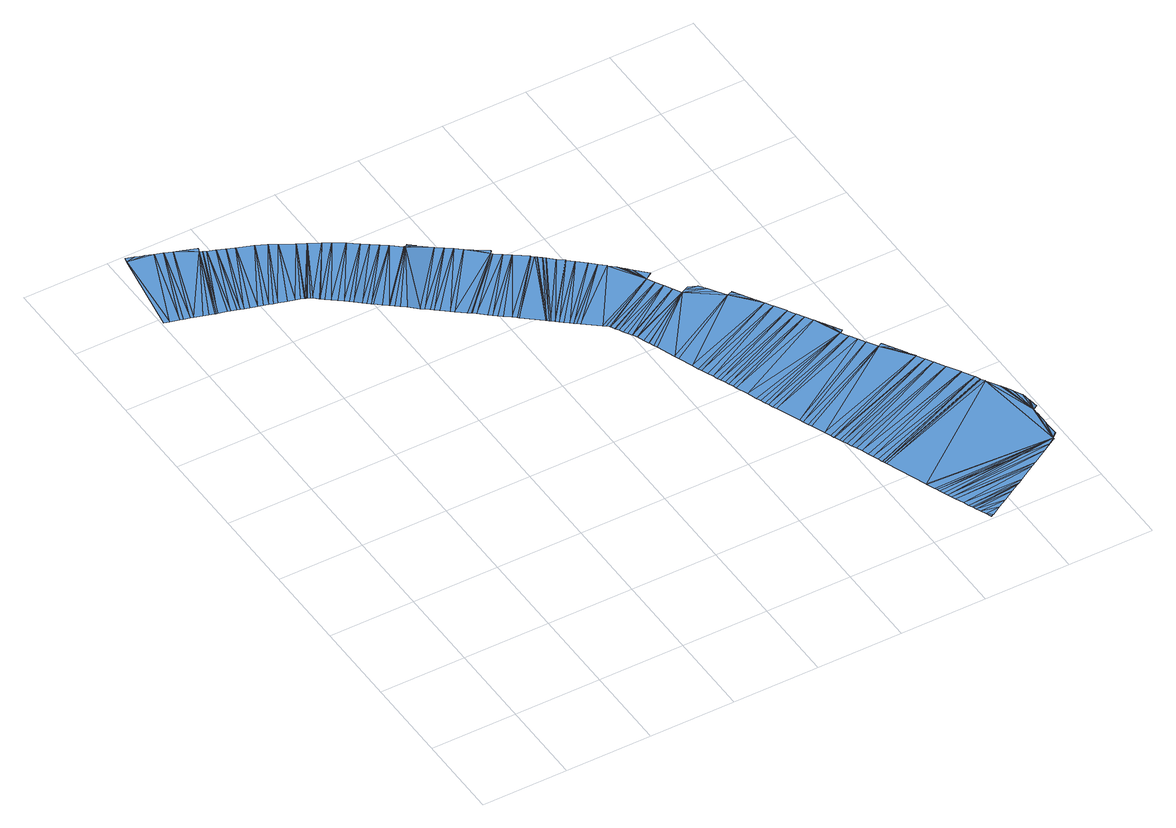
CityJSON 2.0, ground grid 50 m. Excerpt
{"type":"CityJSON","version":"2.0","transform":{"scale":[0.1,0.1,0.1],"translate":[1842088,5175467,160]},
"CityObjects":{
"waterbody1":{"type":"WaterBody","attributes":{"class":"unknow","usage":"unknow"},"geometry":[{"type":"MultiSurface","lod":"3","boundaries":[[[0,1,2]],[[1,3,4]],[[3,5,6]],[[2,1,4]],[[5,7,6]],[[8,2,9]],[[10,8,9]],[[9,2,11]],[[11,2,12]],[[7,13,14]],[[12,2,15]],[[4,3,16]],[[15,2,17]],[[16,3,6]],[[17,2,4]],[[13,18,19]],[[6,7,20]],[[18,21,19]],[[20,7,14]],[[21,22,19]],[[22,23,19]],[[23,24,25]],[[14,13,19]],[[24,26,27]],[[26,28,27]],[[28,29,30]],[[19,23,31]],[[31,23,25]],[[29,32,30]],[[25,24,27]],[[32,33,34]],[[35,14,19]],[[36,35,19]],[[27,28,37]],[[36,19,38]],[[37,28,30]],[[33,39,40]],[[36,38,41]],[[42,36,41]],[[39,43,40]],[[42,41,44]],[[30,32,45]],[[45,32,34]],[[34,33,46]],[[43,47,48]],[[46,33,40]],[[47,49,48]],[[49,50,51]],[[40,43,52]],[[50,53,51]],[[52,43,48]],[[53,54,55]],[[54,56,55]],[[48,49,57]],[[57,49,51]],[[51,53,58]],[[56,59,60]],[[58,53,55]],[[59,61,60]],[[61,62,60]],[[62,63,60]],[[63,64,65]],[[64,66,65]],[[66,67,65]],[[67,68,65]],[[55,56,69]],[[69,56,60]],[[68,70,71]],[[70,72,71]],[[72,73,71]],[[73,74,71]],[[60,63,75]],[[74,76,77]],[[75,63,65]],[[76,78,77]],[[65,68,79]],[[78,80,81]],[[80,82,81]],[[79,68,71]],[[71,74,83]],[[82,84,85]],[[83,74,77]],[[84,86,85]],[[86,87,88]],[[77,78,89]],[[89,78,81]],[[87,90,91]],[[90,92,91]],[[81,82,93]],[[92,94,95]],[[94,96,95]],[[93,82,85]],[[96,97,95]],[[85,86,98]],[[98,86,88]],[[97,99,100]],[[99,101,102]],[[88,87,103]],[[101,104,102]],[[103,87,91]],[[104,105,102]],[[105,106,102]],[[91,92,107]],[[107,92,95]],[[95,97,108]],[[108,97,100]],[[100,99,102]],[[106,109,110]],[[109,111,112]],[[111,113,112]],[[113,114,115]],[[114,116,115]],[[102,106,110]],[[116,117,118]],[[110,109,119]],[[119,109,112]],[[120,102,121]],[[122,120,121]],[[121,102,123]],[[117,124,125]],[[112,113,126]],[[124,127,125]],[[127,128,125]],[[126,113,115]],[[123,102,129]],[[128,130,131]],[[129,102,110]],[[115,116,132]],[[130,133,134]],[[132,116,118]],[[133,135,134]],[[135,136,137]],[[118,117,125]],[[136,138,137]],[[138,139,137]],[[125,128,140]],[[140,128,131]],[[139,141,142]],[[131,130,143]],[[141,144,142]],[[143,130,134]],[[144,145,146]],[[134,135,147]],[[147,135,137]],[[148,118,125]],[[145,149,150]],[[151,148,125]],[[149,152,153]],[[152,154,155]],[[151,125,156]],[[137,139,157]],[[154,158,159]],[[156,125,160]],[[157,139,142]],[[142,144,161]],[[161,144,146]],[[158,162,163]],[[162,164,165]],[[146,145,150]],[[164,166,165]],[[150,149,153]],[[153,152,155]],[[166,167,168]],[[155,154,169]],[[169,154,159]],[[167,170,171]],[[170,172,171]],[[159,158,173]],[[173,158,163]],[[174,146,175]],[[175,146,150]],[[172,176,177]],[[163,162,178]],[[179,150,180]],[[178,162,165]],[[180,150,153]],[[165,166,181]],[[181,166,168]],[[176,182,183]],[[182,184,183]],[[184,185,183]],[[185,186,183]],[[168,167,187]],[[186,188,189]],[[188,190,189]],[[190,191,189]],[[191,192,189]],[[187,167,171]],[[192,193,194]],[[193,195,194]],[[195,196,194]],[[196,197,194]],[[171,172,198]],[[197,199,200]],[[199,201,200]],[[198,172,177]],[[201,202,203]],[[202,204,203]],[[204,205,203]],[[205,206,203]],[[206,207,203]],[[207,208,203]],[[209,210,211]],[[210,212,211]],[[208,213,203]],[[209,211,214]],[[215,209,216]],[[177,176,183]],[[209,214,216]],[[183,186,217]],[[218,215,219]],[[217,186,189]],[[189,192,220]],[[220,192,194]],[[213,221,222]],[[223,224,225]],[[221,226,222]],[[194,197,227]],[[215,216,219]],[[227,197,200]],[[200,201,228]],[[228,201,203]],[[229,218,230]],[[231,229,232]],[[226,233,234]],[[233,235,234]],[[236,231,237]],[[238,177,183]],[[218,219,230]],[[235,239,240]],[[239,241,240]],[[242,238,183]],[[243,242,183]],[[244,236,245]],[[246,243,183]],[[247,246,183]],[[241,248,249]],[[248,250,249]],[[251,247,183]],[[252,183,253]],[[250,254,255]],[[252,251,183]],[[254,256,255]],[[256,257,258]],[[257,259,258]],[[224,260,261]],[[259,262,263]],[[203,213,222]],[[229,230,232]],[[252,253,264]],[[262,265,266]],[[265,267,266]],[[267,268,266]],[[264,253,269]],[[268,270,266]],[[270,271,272]],[[273,244,274]],[[271,275,272]],[[231,232,237]],[[260,276,277]],[[275,278,279]],[[280,273,281]],[[278,282,283]],[[236,237,245]],[[225,224,261]],[[282,284,285]],[[284,286,285]],[[286,287,285]],[[222,226,234]],[[288,203,289]],[[276,280,290]],[[291,292,293]],[[292,288,289]],[[294,291,293]],[[287,295,296]],[[295,297,296]],[[293,292,298]],[[297,299,300]],[[299,301,300]],[[301,302,300]],[[244,245,274]],[[298,292,303]],[[234,235,304]],[[304,235,240]],[[303,292,289]],[[289,203,305]],[[302,306,307]],[[306,308,307]],[[305,203,309]],[[240,241,310]],[[308,311,312]],[[311,313,312]],[[309,203,314]],[[310,241,249]],[[315,316,317]],[[316,318,317]],[[261,260,277]],[[314,203,222]],[[318,223,317]],[[249,250,319]],[[319,250,255]],[[313,320,321]],[[320,322,321]],[[255,256,323]],[[323,256,258]],[[273,274,281]],[[322,324,325]],[[324,326,325]],[[326,327,325]],[[327,328,325]],[[258,259,329]],[[328,330,331]],[[329,259,263]],[[330,315,332]],[[263,262,266]],[[266,270,333]],[[333,270,272]],[[223,225,317]],[[272,275,334]],[[334,275,279]],[[335,222,336]],[[336,222,337]],[[279,278,338]],[[280,281,290]],[[338,278,283]],[[339,335,336]],[[337,222,340]],[[283,282,341]],[[341,282,285]],[[340,222,342]],[[342,222,343]],[[277,276,344]],[[343,222,234]],[[276,290,344]],[[285,287,296]],[[296,297,345]],[[345,297,300]],[[225,261,317]],[[300,302,346]],[[346,302,307]],[[307,308,347]],[[347,308,312]],[[332,315,317]],[[312,313,348]],[[349,263,266]],[[348,313,321]],[[350,349,266]],[[351,350,266]],[[352,266,353]],[[352,351,266]],[[321,322,354]],[[354,322,325]],[[352,353,355]],[[261,277,317]],[[325,328,356]],[[356,328,331]],[[355,353,357]],[[331,330,358]],[[358,330,332]],[[277,344,317]],[[359,285,360]],[[344,290,361]],[[360,285,362]],[[363,359,360]],[[362,285,364]],[[364,285,365]],[[365,285,366]],[[366,285,367]],[[367,285,368]],[[368,285,296]],[[344,361,317]],[[361,369,317]],[[317,369,370]],[[371,372,373]],[[317,372,374]],[[374,372,371]],[[375,317,374]],[[376,317,375]],[[377,317,376]],[[378,317,377]],[[332,317,378]],[[379,332,378]],[[380,379,378]],[[381,380,378]],[[382,381,378]],[[383,382,378]],[[384,383,378]],[[378,385,386]],[[387,385,388]],[[386,385,387]],[[389,378,386]],[[384,378,390]],[[391,378,389]],[[390,378,391]]],"semantics":{"surfaces":[{"type":"WaterSurface"}],"values":[0,0,0,0,0,0,0,0,0,0,0,0,0,0,0,0,0,0,0,0,0,0,0,0,0,0,0,0,0,0,0,0,0,0,0,0,0,0,0,0,0,0,0,0,0,0,0,0,0,0,0,0,0,0,0,0,0,0,0,0,0,0,0,0,0,0,0,0,0,0,0,0,0,0,0,0,0,0,0,0,0,0,0,0,0,0,0,0,0,0,0,0,0,0,0,0,0,0,0,0,0,0,0,0,0,0,0,0,0,0,0,0,0,0,0,0,0,0,0,0,0,0,0,0,0,0,0,0,0,0,0,0,0,0,0,0,0,0,0,0,0,0,0,0,0,0,0,0,0,0,0,0,0,0,0,0,0,0,0,0,0,0,0,0,0,0,0,0,0,0,0,0,0,0,0,0,0,0,0,0,0,0,0,0,0,0,0,0,0,0,0,0,0,0,0,0,0,0,0,0,0,0,0,0,0,0,0,0,0,0,0,0,0,0,0,0,0,0,0,0,0,0,0,0,0,0,0,0,0,0,0,0,0,0,0,0,0,0,0,0,0,0,0,0,0,0,0,0,0,0,0,0,0,0,0,0,0,0,0,0,0,0,0,0,0,0,0,0,0,0,0,0,0,0,0,0,0,0,0,0,0,0,0,0,0,0,0,0,0,0,0,0,0,0,0,0,0,0,0,0,0,0,0,0,0,0,0,0,0,0,0,0,0,0,0,0,0,0,0,0,0,0,0,0,0,0,0,0,0,0,0,0,0,0,0,0,0,0,0,0,0,0,0,0,0,0,0,0,0,0,0,0,0,0,0,0,0,0,0,0,0,0,0,0,0,0,0,0,0,0,0,0,0,0,0,0,0,0,0,0,0,0,0,0,0,0,0,0,0,0,0,0,0,0]}}]}
},
"vertices":[
[5,3455,22],[35,3446,22],[84,3947,21],[87,3430,23],[233,3923,23],[104,3425,23],[280,3906,23],[139,3414,23],[92,3973,23],[137,3958,23],[92,3974,23],[139,3957,23],[184,3941,23],[156,3409,23],[327,3889,23],[186,3940,23],[279,3907,23],[231,3924,23],[202,3395,23],[440,3819,23],[326,3890,23],[232,3385,23],[262,3376,23],[268,3374,23],[276,3372,23],[456,3811,23],[325,3357,24],[474,3804,23],[343,3351,24],[372,3342,24],[521,3786,23],[455,3811,23],[391,3337,24],[410,3331,24],[568,3768,23],[373,3873,23],[374,3872,23],[519,3787,23],[440,3820,23],[439,3322,24],[614,3750,23],[449,3843,23],[447,3846,23],[477,3310,24],[449,3845,23],[566,3768,23],[613,3750,23],[506,3301,24],[706,3714,22],[534,3292,25],[557,3285,25],[768,3682,25],[703,3715,23],[578,3279,25],[626,3264,25],[812,3657,25],[666,3252,25],[766,3683,25],[810,3658,25],[693,3244,25],[893,3611,26],[711,3238,25],[712,3238,25],[717,3235,25],[721,3233,25],[940,3584,26],[726,3231,25],[739,3224,25],[749,3217,25],[890,3613,26],[776,3194,25],[1006,3547,27],[778,3192,25],[779,3192,25],[780,3191,25],[938,3585,26],[798,3176,25],[1049,3521,27],[823,3156,25],[1004,3548,27],[849,3134,26],[1112,3484,27],[874,3114,26],[1048,3522,27],[895,3097,27],[1169,3440,28],[913,3082,27],[946,3055,25],[1208,3410,29],[1110,3485,27],[964,3041,25],[1248,3379,29],[982,3026,25],[1167,3442,28],[991,3018,25],[1287,3349,30],[1027,2989,25],[1054,2967,26],[1207,3411,29],[1056,2965,25],[1348,3302,31],[1077,2948,26],[1353,3298,30],[1246,3380,29],[1098,2931,26],[1126,2908,27],[1178,2865,22],[1286,3350,30],[1345,3304,30],[1196,2851,22],[1482,3227,20],[1217,2834,23],[1522,3197,20],[1234,2820,23],[1255,2802,23],[1562,3167,21],[1298,2767,24],[1315,2753,24],[1602,3137,21],[1521,3198,20],[1370,3314,24],[1409,3285,23],[1371,3315,24],[1410,3284,22],[1366,2712,25],[1702,3033,24],[1561,3168,21],[1382,2699,26],[1385,2696,26],[1480,3229,20],[1403,2682,26],[1709,3026,24],[1601,3138,21],[1448,2645,24],[1749,2996,25],[1466,2630,24],[1487,2613,24],[1788,2966,25],[1509,2595,23],[1544,2566,24],[1709,3027,24],[1564,2549,24],[1864,2907,27],[1747,2997,25],[1572,2543,22],[1678,2456,23],[1880,2895,24],[1787,2967,25],[1641,3108,22],[1682,2453,22],[1889,2888,24],[1642,3107,22],[1692,2445,23],[1911,2870,24],[1699,2440,22],[1927,2859,22],[1714,3054,23],[1861,2910,27],[1716,2426,21],[1965,2827,21],[1716,3052,23],[1879,2895,24],[1733,2412,21],[2004,2795,20],[1750,2398,21],[2042,2763,20],[1773,2379,20],[1790,2365,20],[2093,2720,18],[1964,2828,21],[1801,2356,21],[2129,2685,19],[1818,2342,21],[2003,2796,21],[1883,2893,23],[1888,2888,24],[1905,2271,22],[2164,2650,20],[2041,2764,20],[1898,2882,24],[1911,2871,24],[2092,2721,18],[1919,2260,23],[2281,2456,23],[1933,2248,23],[1933,2247,23],[1935,2243,23],[2128,2686,19],[1947,2220,23],[2305,2412,24],[1947,2219,23],[1948,2218,23],[1958,2198,24],[1970,2175,24],[2328,2368,24],[1970,2174,24],[1983,2155,24],[1997,2132,24],[2163,2651,20],[1998,2131,24],[2354,2320,25],[2010,2106,25],[2012,2102,25],[2380,2273,26],[2026,2065,25],[2038,2036,25],[2039,2033,25],[2050,2006,24],[2058,1986,24],[2836,39,20],[2846,12,20],[2862,14,20],[2849,5,20],[2099,1883,20],[2865,15,20],[2822,72,19],[2920,48,19],[2304,2413,24],[2812,98,19],[2975,80,18],[2328,2369,24],[2109,1859,20],[2574,2142,18],[2719,330,16],[2725,315,16],[2968,330,15],[2140,1780,18],[2353,2322,25],[2379,2275,26],[2806,113,19],[3040,119,17],[2804,119,19],[3085,145,17],[2154,1744,18],[2706,1995,15],[2162,1724,19],[2794,142,18],[3103,156,16],[2199,2615,21],[2177,1688,19],[2731,1952,16],[2190,1656,20],[2200,2614,21],[2218,2596,21],[2782,172,18],[3128,171,16],[2230,2583,21],[2230,2582,21],[2200,1630,19],[2771,1882,18],[2208,1610,19],[2256,2557,21],[2257,2556,21],[2282,2457,23],[2218,1584,19],[2797,1840,18],[2226,1564,19],[2237,1538,19],[2823,1797,18],[2245,1518,19],[2735,290,16],[3144,330,14],[2272,1450,19],[2849,1754,18],[2321,2487,22],[2292,1399,17],[2915,1599,17],[2303,1373,17],[2313,1347,16],[2323,2484,22],[2321,1327,16],[2331,1301,16],[2940,1555,18],[2764,218,16],[3228,231,15],[2340,1281,16],[2745,266,16],[3223,330,14],[2395,1143,16],[2965,1512,20],[2754,242,16],[3256,247,14],[2403,1122,16],[2990,1469,21],[2415,1092,17],[3027,1405,23],[2423,1072,17],[2454,995,17],[2407,2286,23],[2508,2236,21],[3343,299,13],[2428,2297,22],[2408,2287,23],[2477,2277,22],[2429,2298,22],[2468,960,17],[3153,1244,23],[2475,941,17],[2479,2276,22],[2477,937,18],[3178,1201,22],[2489,907,19],[2496,888,19],[2507,2237,21],[2730,1953,16],[2536,2196,20],[2507,861,21],[3204,1159,22],[2518,834,21],[2537,2195,20],[2770,1884,18],[2529,807,23],[3242,1096,22],[2542,774,23],[2573,2143,18],[2693,395,17],[2695,390,17],[3430,358,13],[2714,344,16],[2796,1841,18],[2557,737,22],[3287,1022,22],[2569,707,22],[2822,1798,18],[2580,680,22],[3327,953,23],[2590,653,21],[2591,651,21],[2596,640,19],[2848,1755,18],[2600,629,19],[3343,928,16],[3357,904,18],[2940,1557,18],[2965,1513,20],[2604,2155,17],[2631,2115,15],[2632,2114,15],[2989,1470,21],[2605,2156,16],[2679,2040,14],[3025,1408,23],[2681,2038,14],[2705,1996,15],[3389,330,13],[3177,1203,22],[3203,1160,22],[3240,1098,22],[3286,1024,22],[2874,1713,18],[2875,1711,18],[2900,1670,17],[2901,1669,17],[2916,1599,17],[3326,955,23],[2934,1614,17],[3342,929,17],[2935,1612,17],[3357,905,18],[3049,1416,23],[3075,1375,23],[3395,330,13],[3076,1373,23],[3050,1416,23],[3100,1332,23],[3101,1330,23],[3126,1289,23],[3127,1287,23],[3152,1246,23],[3428,350,13],[3431,351,13],[3461,388,12],[3431,359,13],[3461,386,12],[3458,472,12],[3458,474,12],[3457,561,16],[3457,562,16],[3455,589,17],[3402,831,18],[3403,829,18],[3414,810,18],[3414,809,18],[3438,767,18],[3438,765,18],[3456,590,17],[3476,666,14],[3486,613,9],[3486,612,9],[3475,668,14],[3465,717,18],[3466,715,18]
]}
